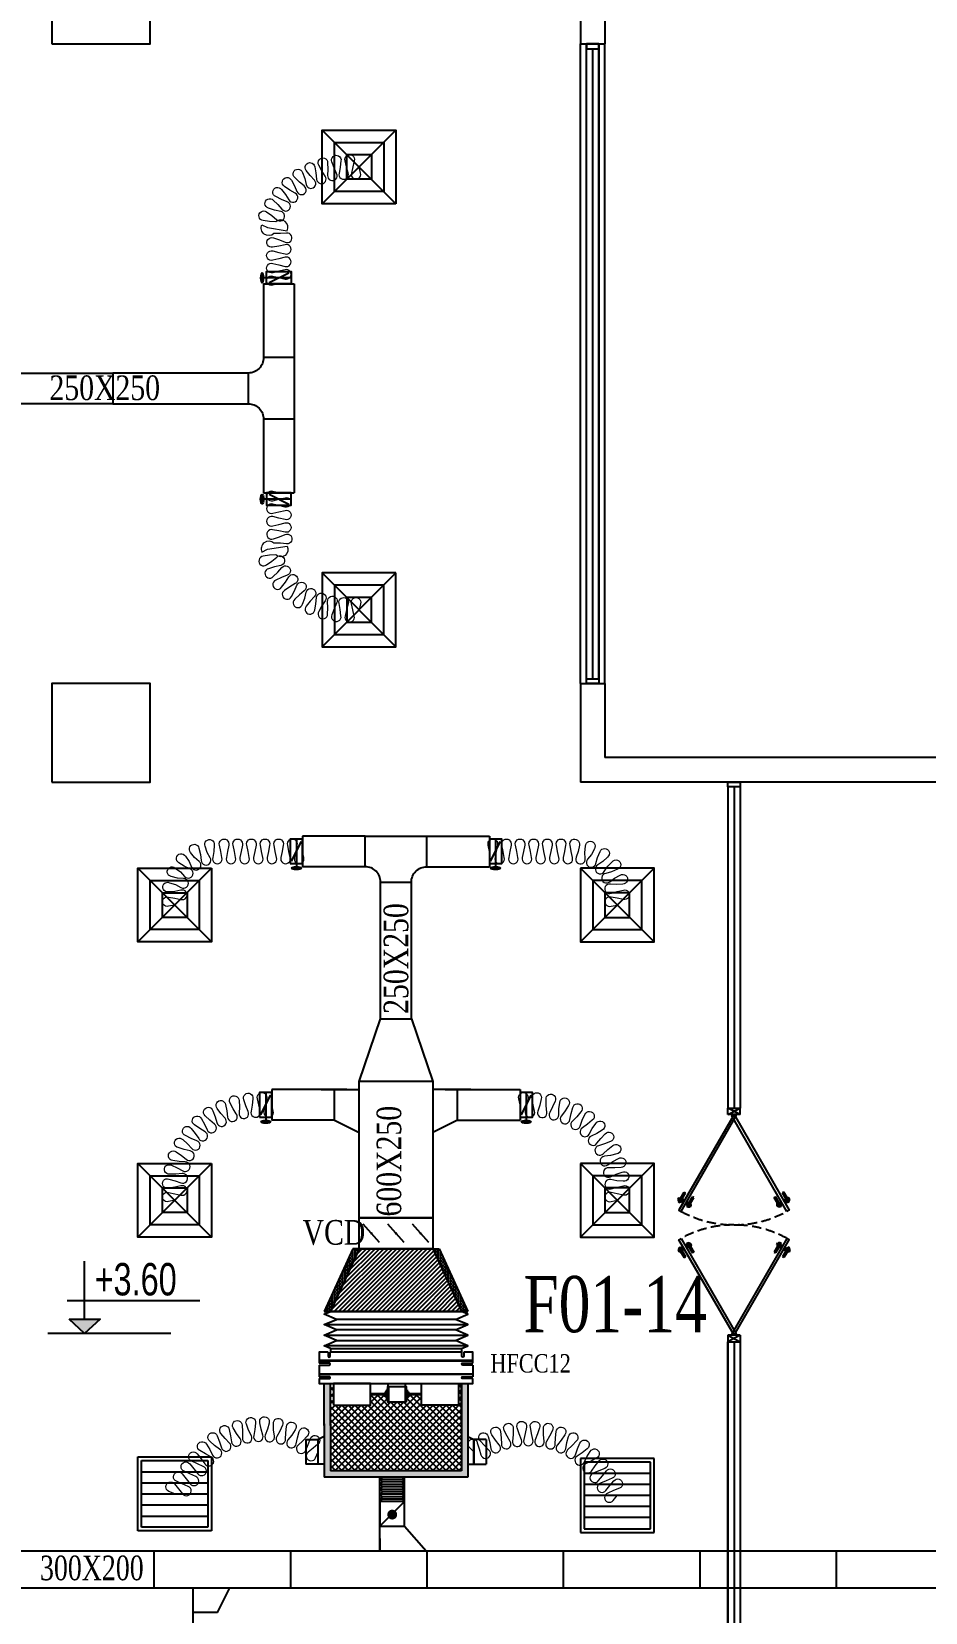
# Model space of a CAD drawing. Header units: metres. Extents: x 352651 to 1421851, y -87441 to -24441.
# Drawn here: x 374568 to 381839, y -48010 to -35160 of the extents above; entities that cross this region are included whole.
import ezdxf
from ezdxf.enums import TextEntityAlignment as Align

# ---------------------------------------------------------------- set-up
doc = ezdxf.new("R2010")
doc.units = ezdxf.units.M
doc.header["$LTSCALE"] = 300
doc.header["$MEASUREMENT"] = 0
doc.linetypes.add('DASHED2', pattern=[0.375, 0.25, -0.125])
doc.layers.get('0').update_dxf_attribs({"linetype": 'CONTINUOUS'})
for name, color, linetype in [('bat noi mem', 4, 'CONTINUOUS'), ('CUA', 8, 'CONTINUOUS'), ('CUAGIO', 2, 'CONTINUOUS'), ('KHUAT', 8, 'DASHED2'), ('KICH-THUOC', 9, 'CONTINUOUS'), ('KT', 1, 'CONTINUOUS'), ('THAY', 9, 'CONTINUOUS'), ('thiet bi', 11, 'CONTINUOUS'), ('TUONG', 7, 'CONTINUOUS'), ('vach', 6, 'CONTINUOUS')]:
    doc.layers.add(name, color=color, linetype=linetype)
doc.layers.add('noi mem', color=5, linetype='BATTING', lineweight=0)
doc.styles.add('ANO', font='VnAvantH.TTF')
doc.styles.add('PHU', font='vntimeh.shx', dxfattribs={"width": 0.8})
doc.styles.add('ROMANS', font='romans.shx', dxfattribs={"width": 0.75, "bigfont": 'romancvn.shx'})
doc.linetypes.add('BATTING', pattern='A,0.0001,-0.1,[134,ltypeshp.shx,S=0.1,R=0,X=-0.1,Y=0],-0.2,[134,ltypeshp.shx,S=0.1,R=180,X=0.1,Y=0],-0.1', length=0.4001)
pattern_1 = [(0, (-83653.95, -330838.7), (6.25, 12.5), [0, -12.5])]

# ---------------------------------------------------------------- blocks, each defined once
blk = doc.blocks.new('cot1')
at = {"layer": 'vach'}
blk.add_lwpolyline([(-400, -400), (400, -400), (400, 400), (-400, 400)], close=True, dxfattribs=at)
blk = doc.blocks.new('SAD')
at = {"layer": 'CUAGIO', "color": 8}
for p, q in [((-300, -300), (300, 300)), ((300, -300), (-300, 300))]:
    blk.add_line(p, q, dxfattribs=at)
at = {"layer": 'CUAGIO'}
blk.add_lwpolyline([(300, -300), (300, 300), (-300, 300), (-300, -300)], close=True, dxfattribs=at)
at = {"layer": 'CUAGIO', "color": 8}
for points in [[(200, -200), (200, 200), (-200, 200), (-200, -200)], [(100, -100), (100, 100), (-100, 100), (-100, -100)]]:
    blk.add_lwpolyline(points, close=True, dxfattribs=at)
blk = doc.blocks.new('SAG')
at = {"layer": 'CUAGIO'}
for p, q in [((-300, 300), (-300, -300)), ((300, 300), (-300, 300)), ((300, -300), (300, 300)), ((-300, -300), (300, -300))]:
    blk.add_line(p, q, dxfattribs=at)
at = {"layer": 'CUAGIO', "color": 8}
for p, q in [((-270, 270), (-270, -270)), ((270, 270), (-270, 270)), ((-180, -270), (-180, 270)), ((-90, -270), (-90, 270)), ((0, -270), (0, 270)), ((90, -270), (90, 270)), ((180, -270), (180, 270)), ((270, -270), (270, 270)), ((-270, -270), (270, -270))]:
    blk.add_line(p, q, dxfattribs=at)
blk = doc.blocks.new('COTSAN')
for p, q in [((0, 1.04), (0, 5.58)), ((-1.34, 2.54), (8.9, 2.54))]:
    blk.add_line(p, q)
blk.add_lwpolyline([(-1.2, 1.11), (1.2, 1.11), (0, 0)], close=True)
blk.add_solid([(-1.2, 1.11), (1.2, 1.11), (0, 0)])
at = {"style": 'ANO', "width": 0.75}
blk.add_attdef('+0.000', (0.77, 2.94), '', height=2.5, dxfattribs=at)
blk = doc.blocks.new('bac noi mem')
at = {"layer": 'bat noi mem'}
for p, q in [((493887, -64673), (493867, -64693)), ((494067, -64693), (493867, -64693)), ((493867, -64693), (493887, -64713)), ((493887, -64713), (493867, -64733)), ((494067, -64733), (493867, -64733)), ((493867, -64733), (493887, -64753)), ((493887, -64753), (493867, -64773)), ((494047, -64673), (493887, -64673)), ((494047, -64713), (493887, -64713)), ((494047, -64753), (493887, -64753)), ((494047, -64673), (494067, -64693)), ((494067, -64693), (494047, -64713)), ((494047, -64713), (494067, -64733)), ((494067, -64733), (494047, -64753)), ((494047, -64753), (494067, -64773)), ((494067, -64773), (493867, -64773)), ((493867, -64773), (493887, -64793)), ((493887, -64793), (493867, -64813)), ((494067, -64813), (493867, -64813)), ((493867, -64813), (493887, -64833)), ((493887, -64833), (493867, -64853)), ((494067, -64853), (493867, -64853)), ((493867, -64853), (493887, -64873)), ((494047, -64793), (493887, -64793)), ((494047, -64833), (493887, -64833)), ((494047, -64873), (493887, -64873)), ((494067, -64773), (494047, -64793)), ((494047, -64793), (494067, -64813)), ((494067, -64813), (494047, -64833)), ((494047, -64833), (494067, -64853)), ((494067, -64853), (494047, -64873))]:
    blk.add_line(p, q, dxfattribs=at)
blk = doc.blocks.new('1-van gio D200')
at = {"layer": 'CUAGIO'}
h = blk.add_hatch(dxfattribs=at)
h.set_pattern_fill('ANSI31', color=256, scale=100, style=0)
edge = h.paths.add_edge_path()
edge.add_ellipse((486127, -58494), major_axis=(-38.1, 0), ratio=0.310482, start_angle=0, end_angle=360, ccw=False)
for p, q in [((486167, -58437), (486087, -58277)), ((486127, -58257), (486127, -58494))]:
    blk.add_line(p, q, dxfattribs=at)
at = {"layer": 'CUAGIO', "const_width": 3}
for points in [[(486127, -58457), (486177, -58457), (486177, -58257), (486077, -58257), (486077, -58457), (486127, -58457)], [(486167, -58437), (486087, -58277)], [(486127, -58257), (486127, -58494)]]:
    blk.add_lwpolyline(points, dxfattribs=at)
at = {"layer": 'CUAGIO'}
blk.add_lwpolyline([(486177, -58457), (486077, -58457), (486077, -58257), (486177, -58257)], close=True, dxfattribs=at)
at = {"layer": 'CUAGIO', "const_width": 5.35}
blk.add_lwpolyline([(486131, -58357, -1), (486123, -58357, -1)], format="xyb", close=True, dxfattribs=at)
at = {"layer": 'CUAGIO', "extrusion": (0, 0, -1)}
blk.add_ellipse((486127, -58494), major_axis=(-38.1, 0), ratio=0.310482, start_param=-1.570796, end_param=4.712389, dxfattribs=at)

msp = doc.modelspace()

# ---------------------------------------------------------------- hatches: boundary and pattern name
at = {"layer": 'CUAGIO'}
h = msp.add_hatch(dxfattribs=at)
h.set_pattern_fill('DOTS', color=256, scale=200, style=0)
h.set_pattern_definition(pattern_1)
h.paths.add_polyline_path([(376999, -45563.6), (376949, -45563.6), (377182.5, -45053.6), (377232.5, -45053.6)])
h = msp.add_hatch(dxfattribs=at)
h.set_pattern_fill('DOTS', color=256, scale=200, style=0)
h.set_pattern_definition(pattern_1)
h.paths.add_polyline_path([(377832.5, -45053.6), (377882.5, -45053.6), (378116, -45563.6), (378066, -45563.6)])
h = msp.add_hatch(dxfattribs=at)
h.set_pattern_fill('DOTS', color=2, scale=200, style=0)
h.set_pattern_definition([(0, (-173561.257, 10576.41), (6.25, 12.5), [0, -12.5])])
h.paths.add_polyline_path([(378116, -46149.1), (378066, -46149.1), (378066, -46859.1), (376999, -46859.1), (376999, -46476.4), (376999, -46149.1), (376949, -46149.1), (376949, -46491.4), (376949, -46909.1), (378116, -46909.1)])
at = {"layer": 'CUAGIO', "ltscale": 1.5}
h = msp.add_hatch(dxfattribs=at)
h.set_pattern_fill('ANSI37', color=9, scale=300, style=0)
h.paths.add_polyline_path([(377471.6, -46299.6, -1), (377465.1, -46297.5), (377465.1, -46272.6), (377455.3, -46272.6), (377455.3, -46256.8), (377444.7, -46256.8), (377444.7, -46241.1), (377325.1, -46241.1), (377325.1, -46324.1), (377025.1, -46324.1), (377025.1, -46149.1), (376999, -46149.1), (376999, -46491.4), (376999, -46859.1), (378066, -46859.1), (378066, -46149.1), (378040, -46149.1), (378040, -46324.1), (377740, -46324.1), (377740, -46241.1), (377634.7, -46241.1), (377634.7, -46256.8), (377624.2, -46256.8), (377624.2, -46272.6), (377614.3, -46272.6), (377614.3, -46297.5, -0.9999991), (377607.8, -46299.6)])
at = {"layer": 'KICH-THUOC'}
h = msp.add_hatch(dxfattribs=at)
h.set_pattern_fill('ANSI31', color=2, scale=200, style=0)
h.set_pattern_definition([(45, (-203304.336, -284.07), (-17.6776695, 17.6776695), [])])
h.paths.add_polyline_path([(377832.5, -45053.6), (377232.5, -45053.6), (376999, -45563.6), (378066, -45563.6)])

# ---------------------------------------------------------------- linework, layer by layer
at = {"layer": 'bat noi mem'}
for p, q in [((376999, -45563.6), (378066, -45563.6)), ((378066, -45563.6), (376999, -45563.6)), ((376949, -45670.7), (378116, -45670.7)), ((378016, -45627.9), (377049, -45627.9)), ((378016, -45713.6), (377049, -45713.6)), ((376949, -45756.4), (378116, -45756.4)), ((378116, -45842.1), (376949, -45842.1)), ((377049, -45799.3), (378016, -45799.3))]:
    msp.add_line(p, q, dxfattribs=at)
for points in [[(376999, -45863.6), (376949, -45842.1), (377049, -45799.3), (376949, -45756.4), (377049, -45713.6), (376949, -45670.7), (377049, -45627.9), (376949, -45585), (376999, -45563.6)], [(378066, -45863.6), (378116, -45842.1), (378016, -45799.3), (378116, -45756.4), (378016, -45713.6), (378116, -45670.7), (378016, -45627.9), (378116, -45585), (378066, -45563.6)]]:
    msp.add_lwpolyline(points, dxfattribs=at)
at = {"layer": 'CUA', "linetype": 'Continuous'}
for p, q in [((379082.5, -40419.6), (379082.5, -35259.6)), ((379132.5, -40419.6), (379132.5, -35299.6)), ((379182.5, -35259.6), (379182.5, -40419.6)), ((379182.5, -40419.6), (379182.5, -35259.6)), ((380232.5, -41299.6), (380232.5, -43909.6)), ((380282.5, -41299.6), (380282.5, -43909.6)), ((380332.5, -41299.6), (380332.5, -43909.6)), ((380232.5, -49059.6), (380232.5, -45809.6)), ((380232.5, -45809.6), (380232.5, -49059.6)), ((380282.5, -45809.6), (380282.5, -49019.6)), ((380332.5, -45809.6), (380332.5, -49059.6))]:
    msp.add_line(p, q, dxfattribs=at)
at = {"layer": 'CUA'}
for p, q in [((380232.5, -43909.6), (380332.1, -43909.6)), ((380332.1, -43962.3), (380232.5, -43909.6)), ((380232.5, -43962.3), (380332.1, -43909.6)), ((380232.5, -43962.3), (380232.5, -43909.6)), ((380332.1, -43962.3), (380332.1, -43909.6)), ((380332.1, -43962.3), (380232.5, -43962.3)), ((379870.3, -44669.5), (379825.3, -44643.5)), ((379833.9, -44680.4), (379862.9, -44630.2)), ((379850.9, -44638.5), (379876.9, -44593.5)), ((379861.7, -44644.7), (379887.7, -44599.7)), ((379876.9, -44593.5), (379887.7, -44599.7)), ((379891.8, -44681.9), (379936.8, -44707.9)), ((379900.6, -44718.8), (379929.5, -44668.7)), ((379917.5, -44677), (379943.5, -44631.9)), ((379928.3, -44683.2), (379954.3, -44638.2)), ((379954.3, -44638.2), (379943.5, -44631.9)), ((380610.3, -44638.2), (380621.1, -44631.9)), ((380636.3, -44683.2), (380610.3, -44638.2)), ((380647.1, -44677), (380621.1, -44631.9)), ((380672.8, -44681.9), (380627.8, -44707.9)), ((380664, -44718.8), (380635.1, -44668.7)), ((380687.7, -44593.5), (380676.9, -44599.7)), ((380702.9, -44644.7), (380676.9, -44599.7)), ((380713.7, -44638.5), (380687.7, -44593.5)), ((380694.3, -44669.5), (380739.3, -44643.5)), ((380730.7, -44680.4), (380701.7, -44630.2)), ((379870.3, -45049.7), (379825.3, -45075.6)), ((379833.9, -45038.8), (379862.9, -45088.9)), ((379850.9, -45080.6), (379876.9, -45125.7)), ((379861.7, -45074.4), (379887.7, -45119.4)), ((379891.8, -45037.2), (379936.8, -45011.3)), ((379900.6, -45000.3), (379929.5, -45050.5)), ((379917.5, -45042.2), (379943.5, -45087.2)), ((379928.3, -45035.9), (379954.3, -45081)), ((379954.3, -45081), (379943.5, -45087.2)), ((380636.3, -45035.9), (380610.3, -45081)), ((380610.3, -45081), (380621.1, -45087.2)), ((380647.1, -45042.2), (380621.1, -45087.2)), ((380672.8, -45037.2), (380627.8, -45011.3)), ((380664, -45000.3), (380635.1, -45050.5)), ((380702.9, -45074.4), (380676.9, -45119.4)), ((380713.7, -45080.6), (380687.7, -45125.7)), ((380694.3, -45049.7), (380739.3, -45075.6)), ((380730.7, -45038.8), (380701.7, -45088.9)), ((379876.9, -45125.7), (379887.7, -45119.4)), ((380687.7, -45125.7), (380676.9, -45119.4)), ((380332.1, -45756.8), (380232.5, -45756.8)), ((380332.1, -45756.8), (380232.5, -45809.6)), ((380232.5, -45756.8), (380332.1, -45809.6)), ((380232.5, -45756.8), (380232.5, -45809.6)), ((380232.5, -45809.6), (380332.1, -45809.6)), ((380332.1, -45756.8), (380332.1, -45809.6))]:
    msp.add_line(p, q, dxfattribs=at)
at = {"layer": 'CUA', "linetype": 'Continuous'}
for points in [[(379082.5, -35259.6), (379082.5, -35299.6), (379182.5, -35299.6), (379182.5, -35259.6)], [(379082.5, -40459.6), (379082.5, -40419.6), (379182.5, -40419.6), (379182.5, -40459.6)], [(380332.5, -41259.6), (380332.5, -41299.6), (380232.5, -41299.6), (380232.5, -41259.6)]]:
    msp.add_lwpolyline(points, close=True, dxfattribs=at)
at = {"layer": 'CUA'}
for points in [[(379852, -44749.9), (380300.6, -43972.9), (380282.3, -43962.3), (379833.7, -44739.4)], [(380712.6, -44749.9), (380264, -43972.9), (380282.3, -43962.3), (380730.9, -44739.4)], [(379852, -44969.2), (380300.6, -45746.2), (380282.3, -45756.8), (379833.7, -44979.8)], [(380712.6, -44969.2), (380264, -45746.2), (380282.3, -45756.8), (380730.9, -44979.8)]]:
    msp.add_lwpolyline(points, close=True, dxfattribs=at)
for centre, major_axis in [((379847.7, -44656.5), (4.7, -17.6)), ((380650.2, -44694.9), (17.6, -4.7)), ((379914.4, -45024.2), (-17.6, 4.7)), ((380716.9, -45062.7), (-4.7, 17.6))]:
    msp.add_ellipse(centre, major_axis=major_axis, ratio=1, dxfattribs=at)
at = {"layer": 'CUA', "extrusion": (0, 0, -1)}
for centre, major_axis in [((379914.4, -44694.9), (-17.6, -4.7)), ((380716.9, -44656.5), (-4.7, -17.6)), ((379847.7, -45062.7), (4.7, 17.6)), ((380650.2, -45024.2), (17.6, 4.7))]:
    msp.add_ellipse(centre, major_axis=major_axis, ratio=1, dxfattribs=at)
at = {"layer": 'CUAGIO'}
for p, q in [((376455, -37209.9), (376705, -37209.9)), ((376705, -37809.9), (376455, -37809.9)), ((376705, -37809.9), (376705, -38309.9)), ((376330, -37934.9), (376330, -38184.9)), ((376705, -38309.9), (376455, -38309.9)), ((376455, -38909.9), (376705, -38909.9)), ((376772.5, -41698.6), (376772.5, -41948.6)), ((377282.5, -41948.6), (377282.5, -41698.6)), ((377782.5, -41948.6), (377782.5, -41698.6)), ((378292.5, -41698.6), (378292.5, -41948.6)), ((377782.5, -41948.6), (378292.5, -41948.6)), ((377857.5, -41948.6), (378292.5, -41948.6)), ((377407.5, -42073.6), (377657.5, -42073.6)), ((377132.5, -43759.6), (376522.5, -43759.6)), ((376522.5, -43759.6), (376522.5, -44009.6)), ((376922.5, -43759.6), (377232.5, -43759.6)), ((377032.5, -44009.6), (377032.5, -43759.6)), ((378142.5, -43759.6), (377832.5, -43759.6)), ((377932.5, -43759.6), (378542.5, -43759.6)), ((378032.5, -44009.6), (378032.5, -43759.6)), ((378542.5, -43759.6), (378542.5, -44009.6)), ((377032.5, -44009.6), (376522.5, -44009.6)), ((377032.5, -44009.6), (377232.5, -44109.6)), ((378032.5, -44009.6), (377832.5, -44109.6)), ((378032.5, -44009.6), (378542.5, -44009.6)), ((377832.5, -44803.6), (377232.5, -44803.6)), ((377399.5, -45002.9), (377265.6, -44854.3)), ((377599.5, -45002.9), (377465.6, -44854.3)), ((377799.5, -45002.9), (377665.6, -44854.3)), ((377182.5, -45053.6), (376949, -45563.6)), ((377232.5, -45053.6), (376999, -45563.6)), ((377232.5, -45053.6), (377182.5, -45053.6)), ((377182.5, -45053.6), (377882.5, -45053.6)), ((377232.5, -45053.6), (377182.5, -45053.6)), ((377832.5, -45053.6), (378066, -45563.6)), ((377832.5, -45053.6), (377882.5, -45053.6)), ((377832.5, -45053.6), (377882.5, -45053.6)), ((377882.5, -45053.6), (378116, -45563.6)), ((378116, -45563.6), (376949, -45563.6)), ((376949, -45563.6), (378116, -45563.6)), ((376999, -45563.6), (378066, -45563.6)), ((378066, -45563.6), (376999, -45563.6)), ((376949, -46491.4), (376949, -46149.1)), ((376999, -46491.4), (376999, -46149.1)), ((378066, -46476.4), (378066, -46149.1)), ((376949, -46476.4), (376949, -46909.1)), ((376999, -46476.4), (376999, -46859.1)), ((378066, -46476.4), (378066, -46857.3)), ((376799.3, -46605.1), (376799.3, -46805.1)), ((376899, -46805.1), (376899, -46605.1)), ((376899, -46805.1), (376899, -46605.1)), ((376899, -46805.1), (376899, -46605.1)), ((378166, -46605.1), (378166, -46805.1)), ((378166, -46805.1), (378166, -46605.1)), ((378166, -46805.1), (378166, -46605.1)), ((378265.7, -46605.1), (378265.7, -46805.1)), ((376899, -46805.1), (376799.3, -46805.1)), ((378166, -46805.1), (378265.7, -46805.1)), ((377402.1, -47098.3), (377402.1, -47309.3)), ((377402.1, -47509.6), (377402.1, -47098.3)), ((377602.1, -47109.3), (377402.1, -47309.3)), ((377602.1, -47309.3), (377602.1, -47098.3)), ((377402.1, -47309.3), (377602.1, -47309.3)), ((377402.1, -47409.6), (377402.1, -47509.6)), ((370183.5, -47509.6), (384443.4, -47509.6)), ((370333.5, -47809.6), (394933.4, -47809.6)), ((375880.2, -47809.6), (375880.2, -49835.5)), ((376080.2, -48009.6), (376180.2, -47809.6)), ((376080.2, -48009.6), (375880.2, -48009.6))]:
    msp.add_line(p, q, dxfattribs=at)
at = {"layer": 'CUAGIO', "ltscale": 1.5}
msp.add_line((377282.5, -41698.6), (377782.5, -41698.6), dxfattribs=at)
at = {"layer": 'CUAGIO', "color": 2}
for p, q in [((378066, -46149.1), (378066, -46859.1)), ((378116, -46149.1), (378116, -46909.1)), ((378066, -46859.1), (376999, -46859.1)), ((378116, -46909.1), (376949, -46909.1)), ((377402.1, -47119.1), (377402.1, -46909.1)), ((377602.1, -47119.1), (377602.1, -46909.1)), ((377602.1, -47109.3), (377402.1, -47109.3)), ((377602.1, -47309.3), (377776.8, -47509.6)), ((375563.4, -47509.6), (375563.4, -47809.6)), ((376673.4, -47509.6), (376673.4, -47809.6)), ((377783.4, -47509.6), (377783.4, -47809.6)), ((378893.4, -47509.6), (378893.4, -47809.6)), ((380003.4, -47509.6), (380003.4, -47809.6)), ((381113.4, -47509.6), (381113.4, -47809.6))]:
    msp.add_line(p, q, dxfattribs=at)
at = {"layer": 'CUAGIO'}
for points in [[(376455, -37209.9), (376455, -37809.9, -0.4142136), (376330, -37934.9), (375230, -37934.9), (375230, -38184.9), (376330, -38184.9, -0.4142136), (376455, -38309.9), (376455, -38909.9)], [(377407.5, -42858.6), (377407.5, -42073.6, 0.4142136), (377282.5, -41948.6), (376772.5, -41948.6)], [(377657.5, -42858.6), (377657.5, -42073.6, -0.4142136), (377782.5, -41948.6), (378292.5, -41948.6)], [(377657.5, -43183.6), (377657.5, -42073.6, 0.0000017), (377657.5, -42073.6, 0.0000017)]]:
    msp.add_lwpolyline(points, format="xyb", dxfattribs=at)
for points in [[(376705, -37209.9), (376705, -37809.9)], [(374120, -37934.9), (375230, -37934.9), (375230, -38184.9), (374120, -38184.9)], [(376705, -38309.9), (376705, -38909.9)], [(377282.5, -41698.6), (376772.5, -41698.6)], [(377782.5, -41698.6), (378292.5, -41698.6)], [(377407.5, -43183.6), (377407.5, -42073.6)], [(377832.5, -43693.6), (377832.5, -44803.6), (377232.5, -44803.6), (377232.5, -43693.6)], [(376799.3, -46605.1), (376899, -46605.1)], [(376949, -46579.9), (376899, -46605.1)], [(378116, -46579.9), (378166, -46605.1)], [(378265.7, -46605.1), (378166, -46605.1)], [(376949, -46805.1), (376899, -46805.1)], [(378116, -46805.1), (378166, -46805.1)]]:
    msp.add_lwpolyline(points, dxfattribs=at)
for points in [[(377832.5, -43693.6), (377232.5, -43693.6), (377407.5, -43183.6), (377657.5, -43183.6)], [(377232.5, -44803.6), (377832.5, -44803.6), (377832.5, -45053.6), (377232.5, -45053.6)]]:
    msp.add_lwpolyline(points, close=True, dxfattribs=at)
for points, const_width in [([(377327.5, -44928.6, 1), (377337.5, -44928.6, 1)], 10), ([(377527.5, -44928.6, 1), (377537.5, -44928.6, 1)], 10), ([(377727.5, -44928.6, 1), (377737.5, -44928.6, 1)], 10), ([(377522.1, -47214.8, -1), (377482.1, -47214.8, -1)], 40)]:
    msp.add_lwpolyline(points, format="xyb", close=True, dxfattribs=dict(at, const_width=const_width))
at = {"layer": 'KHUAT'}
for centre, start, end in [((380282.3, -43960.3), 241.40997, 298.59003), ((380282.3, -45758.8), 61.40997, 118.59003)]:
    msp.add_arc(centre, 899.3, start, end, dxfattribs=at)
at = {"layer": 'noi mem', "linetype": 'ByBlock', "ltscale": 1.5}
for points in [[(376580, -37209.9), (376530, -37221.9, -1.3333333), (376530, -37146.9), (376580, -37158.8), (376630, -37170.8, 1.3333333), (376630, -37095.8), (376580, -37107.7), (376530, -37119.6, -1.3333333), (376530, -37044.6), (376580, -37056.6), (376630, -37068.5, 1.3333333), (376630, -36993.5), (376580, -37005.4), (376530, -37017.4, -1.3333333), (376530, -36942.4), (376580, -36954.3), (376629.6, -36966.7, 1.3333333), (376630.3, -36891.7), (376580.4, -36903.2), (376529.1, -36911.4, -1.3333333), (376534.7, -36836.6), (376584.2, -36852.2), (376631.3, -36871.5, 1.3333333), (376642.6, -36797.3), (376591.8, -36801.7), (376540, -36802, -0.8175068), (376441.9, -36728.9), (376488.4, -36751.9), (376647, -36778.1, 0.8547142), (376554.5, -36706.6), (376503.6, -36703.1), (376452.3, -36695.5, -1.3333333), (376480.2, -36625.9), (376522.6, -36655.7), (376561.8, -36688.3, 1.3333333), (376594.9, -36621), (376545.2, -36609.8), (376495.6, -36594.4, -1.3333333), (376533.8, -36529.9), (376571.2, -36565.8), (376604.9, -36604, 1.3333333), (376647.9, -36542.5), (376600.5, -36523.9), (376553.8, -36501.2, -1.3333333), (376601.4, -36443.2), (376632.9, -36484.4), (376660.4, -36527.3, 1.3333333), (376712.2, -36473.1), (376668.2, -36447.5), (376625.6, -36417.9, -1.3333333), (376681.5, -36367.8), (376706.3, -36413.4), (376726.9, -36459.9, 1.3333333), (376786.4, -36414.3), (376746.8, -36382.3), (376709.2, -36346.5, -1.3333333), (376772.1, -36305.5), (376789.6, -36354.4), (376802.9, -36403.5, 1.3333333), (376868.7, -36367.5), (376834.5, -36329.8), (376802.8, -36288.7, -1.3333333), (376871.1, -36257.8), (376881, -36308.7), (376886.7, -36359.4, 1.3333333), (376957.2, -36333.8), (376929.1, -36291.3), (376904, -36245.9, -1.3333333), (376976.3, -36225.8), (376978.3, -36277.6), (376976.2, -36328.5, 1.3333333), (377049.8, -36314), (377028.5, -36267.7), (377010.6, -36219, -1.3333333), (377085.1, -36210.2), (377079.2, -36261.7), (377069.3, -36311.7, 1.3333333), (377144.3, -36308.5), (377130.3, -36259.6), (377118.3, -36209.6, -1.3333333), (377193.3, -36209.6), (377181.4, -36259.6), (377169.5, -36309.6, 1.3333333), (377244.5, -36309.6), (377232.5, -36259.6)], [(376580, -38909.9), (376530, -38898, 1.3333333), (376530, -38973), (376580, -38961.1), (376630, -38949.1, -1.3333333), (376630, -39024.1), (376580, -39012.2), (376530, -39000.2, 1.3333333), (376530, -39075.2), (376580, -39063.3), (376630, -39051.4, -1.3333333), (376630, -39126.4), (376580, -39114.4), (376530, -39102.5, 1.3333333), (376530, -39177.5), (376580, -39165.5), (376629.6, -39153.2, -1.3333333), (376630.3, -39228.2), (376580.4, -39216.7), (376529.1, -39208.5, 1.3333333), (376534.7, -39283.3), (376584.2, -39267.6), (376631.3, -39248.4, -1.3333333), (376642.6, -39322.5), (376591.8, -39318.2), (376540, -39317.9, 0.8175068), (376441.9, -39391), (376488.4, -39368), (376647, -39341.7, -0.8547142), (376554.5, -39413.3), (376503.6, -39416.7), (376452.3, -39424.4, 1.3333333), (376480.2, -39494), (376522.6, -39464.2), (376561.8, -39431.6, -1.3333333), (376594.9, -39498.9), (376545.2, -39510), (376495.6, -39525.4, 1.3333333), (376533.8, -39590), (376571.2, -39554), (376604.9, -39515.9, -1.3333333), (376647.9, -39577.4), (376600.5, -39595.9), (376553.8, -39618.7, 1.3333333), (376601.4, -39676.7), (376632.9, -39635.5), (376660.4, -39592.6, -1.3333333), (376712.2, -39646.8), (376668.2, -39672.4), (376625.6, -39702, 1.3333333), (376681.5, -39752.1), (376706.3, -39706.5), (376726.9, -39659.9, -1.3333333), (376786.4, -39705.6), (376746.8, -39737.6), (376709.2, -39773.4, 1.3333333), (376772.1, -39814.3), (376789.6, -39765.5), (376802.9, -39716.4, -1.3333333), (376868.7, -39752.4), (376834.5, -39790.1), (376802.8, -39831.2, 1.3333333), (376871.1, -39862.1), (376881, -39811.1), (376886.7, -39760.5, -1.3333333), (376957.2, -39786.1), (376929.1, -39828.6), (376904, -39874, 1.3333333), (376976.3, -39894.1), (376978.3, -39842.3), (376976.2, -39791.4, -1.3333333), (377049.8, -39805.9), (377028.5, -39852.1), (377010.6, -39900.9, 1.3333333), (377085.1, -39909.7), (377079.2, -39858.2), (377069.3, -39808.2, -1.3333333), (377144.3, -39811.3), (377130.3, -39860.3), (377118.3, -39910.3, 1.3333333), (377193.3, -39910.3), (377181.4, -39860.3), (377169.5, -39810.3, -1.3333333), (377244.5, -39810.3), (377232.5, -39860.3)], [(375732.5, -42259.6), (375682.5, -42269.3, -1.3333333), (375682.5, -42194.3), (375732.5, -42204.1), (375782.4, -42214, 1.3333333), (375782.6, -42139), (375732.7, -42148.6), (375680.8, -42152.4, -1.3333333), (375689.4, -42077.9), (375739.1, -42093.5), (375783.3, -42116.5, 1.3333333), (375804.1, -42044.4), (375754.4, -42040.3), (375704, -42027.1, -1.3333333), (375736.4, -41959.4), (375778.3, -41990.2), (375812.7, -42026.3, 1.3333333), (375855.7, -41964.8), (375810.1, -41944.8), (375766.7, -41916, -1.3333333), (375819.2, -41862.5), (375848.9, -41905.3), (375869.8, -41950.5, 1.3333333), (375930.4, -41906.3), (375893.7, -41872.6), (375862, -41831.3, -1.3333333), (375929.1, -41797.7), (375943.2, -41847.8), (375948.3, -41897.4, 1.3333333), (376020, -41875.2), (375996.2, -41831.4), (375979.7, -41782.1, -1.3333333), (376054, -41772), (376051.1, -41824), (376041.8, -41873.9, 1.3333333), (376116.8, -41873.3), (376106.6, -41823.6), (376096.9, -41773.6, -1.3333333), (376171.9, -41773.6), (376162.1, -41823.6), (376152.4, -41873.6, 1.3333333), (376227.4, -41873.6), (376217.6, -41823.6), (376207.8, -41773.6, -1.3333333), (376282.8, -41773.6), (376273.1, -41823.6), (376263.3, -41873.6, 1.3333333), (376338.3, -41873.6), (376328.6, -41823.6), (376318.8, -41773.6, -1.3333333), (376393.8, -41773.6), (376384.1, -41823.6), (376374.3, -41873.6, 1.3333333), (376449.3, -41873.6), (376439.6, -41823.6), (376429.8, -41773.6, -1.3333333), (376504.8, -41773.6), (376495.1, -41823.6), (376485.3, -41873.6, 1.3333333), (376560.3, -41873.6), (376550.6, -41823.6), (376540.8, -41773.6, -1.3333333), (376615.8, -41773.6), (376606, -41823.6), (376596.3, -41873.6, 1.3333333), (376671.3, -41873.6), (376661.5, -41823.6), (376651.8, -41773.6, -1.3333333), (376726.8, -41773.6), (376717, -41823.6), (376707.3, -41873.6, 1.3333333), (376782.3, -41873.6), (376772.5, -41823.6)], [(378292.5, -41823.6), (378282.8, -41773.6, -1.3333333), (378357.8, -41773.6), (378348, -41823.6), (378338.3, -41873.6, 1.3333333), (378413.3, -41873.6), (378403.5, -41823.6), (378393.7, -41773.6, -1.3333333), (378468.7, -41773.6), (378459, -41823.6), (378449.2, -41873.6, 1.3333333), (378524.2, -41873.6), (378514.5, -41823.6), (378504.7, -41773.6, -1.3333333), (378579.7, -41773.6), (378570, -41823.6), (378560.2, -41873.6, 1.3333333), (378635.2, -41873.6), (378625.5, -41823.6), (378615.7, -41773.6, -1.3333333), (378690.7, -41773.6), (378681, -41823.6), (378671.2, -41873.6, 1.3333333), (378746.2, -41873.6), (378736.4, -41823.6), (378726.7, -41773.6, -1.3333333), (378801.7, -41773.6), (378791.9, -41823.6), (378782.2, -41873.6, 1.3333333), (378857.2, -41873.6), (378847.4, -41823.6), (378837.7, -41773.6, -1.3333333), (378912.7, -41773.6), (378902.9, -41823.6), (378893.2, -41873.6, 1.3333333), (378968.2, -41873.6), (378958.4, -41823.6), (378949.1, -41773.3, -1.3333333), (379024.1, -41773.9), (379013.9, -41824), (378997.7, -41871.1, 1.3333333), (379072, -41881.2), (379068.8, -41831.4), (379074.6, -41779.7, -1.3333333), (379146.2, -41801.8), (379121.8, -41847.8), (379091.1, -41887.1, 1.3333333), (379158.2, -41920.7), (379171.3, -41872.6), (379193.5, -41825.5, -1.3333333), (379254.2, -41869.7), (379216.1, -41905.3), (379174.4, -41932.5, 1.3333333), (379226.9, -41986), (379254.9, -41944.8), (379291.2, -41907.5, -1.3333333), (379334.2, -41968.9), (379286.7, -41990.2), (379238.4, -42002.5, 1.3333333), (379270.8, -42070.1), (379310.6, -42040.3), (379357.1, -42016.7, -1.3333333), (379377.8, -42088.8), (379326, -42093.5), (379276.3, -42089.4, 1.3333333), (379284.9, -42163.9), (379332.3, -42148.6), (379382.4, -42138.7, -1.3333333), (379382.6, -42213.7), (379332.5, -42204.1), (379282.5, -42194.3, 1.3333333), (379282.5, -42269.3), (379332.5, -42259.6)], [(375732.5, -44659.6), (375682.5, -44670.5, -1.3333333), (375682.5, -44595.5), (375732.5, -44606.4), (375782.5, -44617.4, 1.3333333), (375782.5, -44542.4), (375732.5, -44553.3), (375681.5, -44561.8, -1.3333333), (375685.2, -44486.8), (375735.1, -44500.2), (375782.8, -44517.4, 1.3333333), (375792.3, -44443), (375741.9, -44447.5), (375690.2, -44447.9, -1.3333333), (375705.5, -44374.5), (375752.7, -44395.5), (375797.2, -44419.9, 1.3333333), (375818.2, -44348), (375767.7, -44344.6), (375716.6, -44336.8, -1.3333333), (375743.2, -44266.7), (375786.6, -44294.9), (375826.6, -44326, 1.3333333), (375858.7, -44258.2), (375809.3, -44246.9), (375760, -44231.2, -1.3333333), (375797.4, -44166.2), (375835.7, -44200.8), (375870.4, -44237.8, 1.3333333), (375912.7, -44175.9), (375865.7, -44157), (375819.5, -44133.8, -1.3333333), (375866.6, -44075.4), (375899.1, -44115.6), (375927.5, -44157.5, 1.3333333), (375979, -44103), (375935.6, -44077), (375893.6, -44046.8, -1.3333333), (375949.2, -43996.6), (375975, -44041.4), (375996.5, -44087.2, 1.3333333), (376055.9, -44041.5), (376017.1, -44009), (375980.3, -43972.6, -1.3333333), (376043.1, -43931.7), (376061.6, -43980), (376075.6, -44028.6, 1.3333333), (376141.5, -43992.8), (376108.2, -43954.6), (376077.6, -43912.9, -1.3333333), (376146.1, -43882.3), (376156.7, -43932.9), (376163, -43983.2, 1.3333333), (376233.6, -43958.1), (376206.8, -43915.1), (376183.1, -43869.2, -1.3333333), (376255.5, -43849.7), (376258.1, -43901.3), (376256.4, -43952, 1.3333333), (376330.1, -43938.2), (376310.3, -43891.6), (376294.1, -43842.5, -1.3333333), (376368.7, -43834.6), (376363.1, -43886), (376353.6, -43935.8, 1.3333333), (376428.5, -43933.8), (376416.2, -43884.6), (376405.3, -43834.6, -1.3333333), (376480.3, -43834.6), (376469.4, -43884.6), (376458.4, -43934.6, 1.3333333), (376533.4, -43934.6), (376522.5, -43884.6)], [(378542.5, -43884.6), (378531.6, -43834.6, -1.3333333), (378606.6, -43834.6), (378595.7, -43884.6), (378584.7, -43934.6, 1.3333333), (378659.7, -43934.6), (378648.8, -43884.6), (378639.2, -43833.8, -1.3333333), (378714.2, -43835.9), (378701.9, -43886), (378685.8, -43934.1, 1.3333333), (378760.4, -43942), (378754.7, -43891.6), (378753.2, -43839.9, -1.3333333), (378826.9, -43853.6), (378807, -43901.3), (378783.5, -43946.3, 1.3333333), (378856, -43965.7), (378858.3, -43915.1), (378864.9, -43863.8, -1.3333333), (378935.5, -43888.9), (378908.3, -43932.9), (378878.1, -43973.6, 1.3333333), (378946.6, -44004.2), (378956.8, -43954.6), (378971.4, -43905, -1.3333333), (379037.2, -43940.8), (379003.5, -43980), (378967.3, -44015.4, 1.3333333), (379030.1, -44056.4), (379048, -44009), (379070.1, -43962.3, -1.3333333), (379129.6, -44008), (379090.1, -44041.4), (379048.8, -44070.7, 1.3333333), (379104.4, -44121), (379129.5, -44077), (379158.7, -44034.3, -1.3333333), (379210.2, -44088.9), (379166, -44115.6), (379120.6, -44138.1, 1.3333333), (379167.7, -44196.5), (379199.3, -44157), (379234.8, -44119.4, -1.3333333), (379277.2, -44181.3), (379229.3, -44200.8), (379180.9, -44216, 1.3333333), (379218.3, -44281), (379255.7, -44246.9), (379296.7, -44215.4, -1.3333333), (379328.8, -44283.2), (379278.5, -44294.9), (379228.3, -44302.3, 1.3333333), (379255, -44372.4), (379297.4, -44344.6), (379342.8, -44319.9, -1.3333333), (379363.8, -44391.8), (379312.3, -44395.5), (379261.6, -44395, 1.3333333), (379277, -44468.4), (379323.2, -44447.5), (379371.9, -44430.3, -1.3333333), (379381.4, -44504.7), (379329.9, -44500.2), (379280, -44491.7, 1.3333333), (379283.6, -44566.6), (379332.5, -44553.3), (379382.5, -44542.3, -1.3333333), (379382.5, -44617.3), (379332.5, -44606.4), (379282.5, -44595.5, 1.3333333), (379282.5, -44670.5), (379332.5, -44659.6)]]:
    msp.add_lwpolyline(points, format="xyb", dxfattribs=at)
at = {"layer": 'noi mem', "ltscale": 1.5}
for points in [[(375732.5, -47046.2), (375685.4, -47025.6, -1.3333333), (375730.7, -46965.8), (375763.4, -47005.5), (375796, -47045.2, 1.3333333), (375841.3, -46985.4), (375794.2, -46964.7), (375747.1, -46944.1, -1.3333333), (375792.4, -46884.3), (375825, -46924), (375857.7, -46963.7, 1.3333333), (375903, -46903.9), (375855.9, -46883.2), (375808.8, -46862.6, -1.3333333), (375854.1, -46802.8), (375886.7, -46842.5), (375919.4, -46882.2, 1.3333333), (375964.7, -46822.4), (375917.6, -46801.7), (375870.5, -46781, -1.3333333), (375915.8, -46721.2), (375948.5, -46761), (375978.5, -46802.1, 1.3333333), (376027, -46744.8), (375981.5, -46722), (375937.3, -46694.8, -1.3333333), (375990.2, -46641.7), (376017.5, -46685.8), (376040.5, -46731.2, 1.3333333), (376097.6, -46682.6), (376056.5, -46652.7), (376017.2, -46618.7, -1.3333333), (376078.1, -46574.9), (376097.9, -46622.9), (376113.2, -46671.4, 1.3333333), (376177.5, -46632.7), (376141.7, -46596.5), (376108.5, -46556.5, -1.3333333), (376175.7, -46523.2), (376187.5, -46573.8), (376194.7, -46624.2, 1.3333333), (376264.3, -46596.4), (376234.9, -46554.9), (376208.7, -46510.1, -1.3333333), (376280.4, -46488.1), (376283.8, -46539.9), (376282.7, -46590.8, 1.3333333), (376356, -46574.7), (376333.7, -46529), (376315.1, -46480.5, -1.3333333), (376389.4, -46470.5), (376384.3, -46522.1), (376375, -46572.2, 1.3333333), (376449.9, -46568.2), (376435.4, -46519.5), (376424.9, -46468.6, -1.3333333), (376499.8, -46470.8), (376486.4, -46520.9), (376469.1, -46568.8, 1.3333333), (376543.6, -46577.1), (376537.2, -46526.6), (376535.1, -46474.7, -1.3333333), (376608.8, -46489), (376587.4, -46536.3), (376562.5, -46580.7, 1.3333333), (376634.7, -46601), (376636.6, -46550.1), (376642.9, -46498.6, -1.3333333), (376713.2, -46524.7), (376684.5, -46567.9), (376652.7, -46607.7, 1.3333333), (376720.6, -46639.4), (376730.8, -46589.5), (376745.4, -46539.7, -1.3333333), (376810.6, -46576.9), (376775.1, -46614.9), (376737.3, -46649, 1.3333333), (376799.2, -46691.3), (376817.3, -46643.7), (376837.8, -46596.6, -1.3333333), (376897.7, -46641.6), (376858.2, -46674.4), (376818.6, -46707.2, 1.3333333), (376878.5, -46752.3), (376899, -46705.1)], [(378166, -46705.1), (378129.6, -46668.7, -1.3333333), (378193.8, -46630.1), (378208.9, -46679.3), (378224, -46728.6, 1.3333333), (378288.3, -46690), (378251.8, -46653.6), (378216.5, -46615.4, -1.3333333), (378282.1, -46579.1), (378295.6, -46629.3), (378305.1, -46679.6, 1.3333333), (378373.2, -46648.1), (378341, -46608.4), (378311.6, -46565.5, -1.3333333), (378381.7, -46539.1), (378387.9, -46590.7), (378390, -46641.7, 1.3333333), (378461.9, -46620.4), (378435.8, -46576.5), (378412.8, -46529.9, -1.3333333), (378486.1, -46513.8), (378484.7, -46565.7), (378479.5, -46616.6, 1.3333333), (378553.7, -46605.8), (378534.3, -46558.6), (378518.2, -46509.1, -1.3333333), (378593, -46503.8), (378584.2, -46555), (378571.7, -46604.5, 1.3333333), (378646.7, -46604.6), (378634.2, -46555), (378625.5, -46503.8, -1.3333333), (378700.3, -46509.3), (378684.1, -46558.7), (378664.6, -46605.9, 1.3333333), (378738.8, -46616.7), (378733.7, -46565.9), (378732.3, -46513.9, -1.3333333), (378805.6, -46530.1), (378782.5, -46576.7), (378756.4, -46620.6, 1.3333333), (378828.3, -46642), (378830.5, -46591), (378836.7, -46539.4, -1.3333333), (378906.8, -46565.9), (378877.3, -46608.7), (378845.1, -46648.4, 1.3333333), (378913.2, -46680), (378922.7, -46629.8), (378936.2, -46579.6, -1.3333333), (379001.8, -46616), (378966.5, -46654), (378928.9, -46688.7, 1.3333333), (378991.7, -46729.7), (379008.4, -46681.4), (379029, -46633.7, -1.3333333), (379088.7, -46679.1), (379048.2, -46711.7), (379006, -46740.6, 1.3333333), (379062.3, -46790.2), (379085.7, -46744.8), (379113, -46700.6, -1.3333333), (379165.5, -46754.1), (379120.7, -46780.6), (379074.9, -46803.1, 1.3333333), (379123.4, -46860.3), (379153.1, -46818.7), (379185.7, -46778.6, -1.3333333), (379230.7, -46838.6), (379183.2, -46858.7), (379135.6, -46878.6, 1.3333333), (379180.4, -46938.7), (379213, -46898.9), (379245.7, -46859.1, -1.3333333), (379290.5, -46919.2), (379242.9, -46939.1), (379195.3, -46958.9, 1.3333333), (379240.1, -47019.1), (379272.8, -46979.2), (379305.5, -46939.4, -1.3333333), (379350.2, -46999.6), (379302.6, -47019.4), (379255.1, -47039.2, 1.3333333), (379299.8, -47099.4), (379332.5, -47059.6)]]:
    msp.add_lwpolyline(points, format="xyb", dxfattribs=at)
at = {"layer": 'THAY', "linetype": 'Continuous'}
for p, q in [((379032.5, -40459.6), (379032.5, -35259.6)), ((379232.5, -40459.6), (379232.5, -35259.6))]:
    msp.add_line(p, q, dxfattribs=at)
at = {"layer": 'thiet bi'}
for p, q in [((376999, -45863.6), (378066, -45863.6)), ((376999, -45863.6), (376999, -45895.1)), ((378066, -45863.6), (378066, -45895.1)), ((378158, -45961.1), (376907, -45961.1)), ((378158, -45966.1), (376907, -45966.1)), ((378158, -46072.1), (376907, -46072.1)), ((378158, -46077.1), (376907, -46077.1)), ((377444.7, -46232), (377325.1, -46232)), ((377325.1, -46232), (377325.1, -46241.1)), ((377444.7, -46241.1), (377325.1, -46241.1)), ((377455.3, -46216.4), (377444.7, -46216.4)), ((377444.7, -46216.4), (377444.7, -46256.8)), ((377455.3, -46256.8), (377444.7, -46256.8)), ((377465.1, -46200.6), (377455.3, -46200.6)), ((377455.3, -46200.6), (377455.3, -46272.6)), ((377468.4, -46171.2), (377468.4, -46149.1)), ((377471.6, -46173.5), (377471.6, -46299.6)), ((377607.8, -46173.5), (377607.8, -46299.6)), ((377611, -46171.2), (377611, -46149.1)), ((377614.3, -46200.6), (377624.2, -46200.6)), ((377624.2, -46200.6), (377624.2, -46272.6)), ((377624.2, -46216.4), (377634.7, -46216.4)), ((377624.2, -46256.8), (377634.7, -46256.8)), ((377634.7, -46216.4), (377634.7, -46256.8)), ((377740, -46232), (377634.7, -46232)), ((377740, -46241.1), (377634.7, -46241.1)), ((377465.1, -46272.6), (377455.3, -46272.6)), ((377614.3, -46272.6), (377624.2, -46272.6))]:
    msp.add_line(p, q, dxfattribs=at)
for points in [[(376981, -45895.1), (376907, -45895.1), (376907, -45982.6)], [(376907, -45998.6), (376907, -46093.6)], [(378068, -45895.1), (376997, -45895.1)], [(378158, -45982.6), (378158, -45895.1), (378084, -45895.1)], [(378158, -45998.6), (378158, -46093.6)], [(376907, -46109.6), (376907, -46149.1), (378158, -46149.1), (378158, -46109.6)]]:
    msp.add_lwpolyline(points, dxfattribs=at)
for points in [[(376907, -45998.6), (376989, -45998.6, 1), (376989, -45982.6), (376907, -45982.6)], [(376981, -45895.1), (376981, -45927.1, 1), (376997, -45927.1), (376997, -45895.1)], [(378084, -45895.1), (378084, -45927.1, -1), (378068, -45927.1), (378068, -45895.1)], [(378158, -45998.6), (378076, -45998.6, -1), (378076, -45982.6), (378158, -45982.6)], [(376907, -46109.6), (376989, -46109.6, 1), (376989, -46093.6), (376907, -46093.6)], [(378158, -46109.6), (378076, -46109.6, -1), (378076, -46093.6), (378158, -46093.6)]]:
    msp.add_lwpolyline(points, format="xyb", dxfattribs=at)
for points in [[(377025.1, -46324.1), (377325.1, -46324.1), (377325.1, -46149.1), (377025.1, -46149.1)], [(377614.3, -46299.6), (377465.1, -46299.6), (377465.1, -46173.5), (377614.3, -46173.5)], [(378040, -46324.1), (377740, -46324.1), (377740, -46149.1), (378040, -46149.1)]]:
    msp.add_lwpolyline(points, close=True, dxfattribs=at)
for centre, start, end in [((377468.4, -46174.6), 18.04953, 161.95047), ((377611, -46174.6), 18.04953, 161.95047), ((377468.4, -46298.6), 198.04953, 341.95047), ((377611, -46298.6), 198.04953, 341.95047)]:
    msp.add_arc(centre, 3.41, start, end, dxfattribs=at)
at = {"layer": 'TUONG'}
for p, q in [((379232.5, -34359.6), (379232.5, -35259.6)), ((379032.5, -34559.6), (379032.5, -35259.6)), ((379032.5, -35259.6), (379232.5, -35259.6)), ((379032.5, -40459.6), (379232.5, -40459.6)), ((379032.5, -40459.6), (379032.5, -41259.6)), ((379232.5, -40459.6), (379232.5, -41059.6)), ((382732.5, -41059.6), (379232.5, -41059.6)), ((382732.5, -41259.6), (379032.5, -41259.6)), ((375701.1, -45742.6), (374699.7, -45742.6))]:
    msp.add_line(p, q, dxfattribs=at)

# ---------------------------------------------------------------- block references
at = {"layer": 'CUAGIO', "xscale": -1}
for name, p, rotation in [('SAD', (377232.5, -36259.6), 90), ('1-van gio D200', (434937.3, -525087), 270), ('SAD', (375732.5, -42259.6), 180), ('SAD', (375732.5, -44659.6), 180), ('SAG', (375732.5, -47046.2), 270)]:
    msp.add_blockref(name, p, dxfattribs=dict(at, rotation=rotation))
at = {"layer": 'CUAGIO'}
for name, p, rotation in [('1-van gio D200', (434937.3, 448967.1), 270), ('SAD', (377232.5, -39859.6), 90), ('SAD', (379332.5, -42259.6), 180), ('SAD', (379332.5, -44659.6), 180), ('SAG', (379332.5, -47059.6), 90)]:
    msp.add_blockref(name, p, dxfattribs=dict(at, rotation=rotation))
at = {"layer": 'CUAGIO', "xscale": -1}
for p in [(862849.5, 16533.8), (864469.5, 16533.8), (862599.5, 14472.8), (864719.5, 14472.8)]:
    msp.add_blockref('1-van gio D200', p, dxfattribs=at)
at = {"layer": 'CUAGIO'}
msp.add_blockref('bac noi mem', (-116464.5, 17763.6), dxfattribs=at)
at = {"layer": 'THAY', "xscale": 105.3455155199626, "yscale": 105.3455155199626, "zscale": 105.34551552}
msp.add_blockref('COTSAN', (374999.4, -45742.6), dxfattribs=at).add_auto_attribs({'+0.000': '+3.60'})
at = {"layer": 'vach'}
for p in [(375132.5, -34859.6), (375132.5, -40859.6)]:
    msp.add_blockref('cot1', p, dxfattribs=at)

# ---------------------------------------------------------------- texts
at = {"layer": 'CUAGIO', "color": 2, "style": 'PHU', "width": 0.75}
msp.add_text('300x200', height=200, dxfattribs=at).set_placement((375058.3, -47748.2), align=Align.CENTER)
at = {"layer": 'CUAGIO', "color": 2, "char_height": 200, "attachment_point": 1, "style": 'PHU'}
for s, insert, width in [('250x250', (374713.6, -37954.7), 1510.549), ('VCD', (376772.8, -44820.2), 439.881)]:
    msp.add_mtext(s, dxfattribs=dict(at, insert=insert, width=width))
at = {"layer": 'CUAGIO', "color": 2, "char_height": 200, "attachment_point": 1, "rotation": 90, "style": 'PHU'}
for s, insert, width in [('250x250', (377432.2, -43144.2), 788.836), ('600x250', (377374.8, -44791.4), 1355.253)]:
    msp.add_mtext(s, dxfattribs=dict(at, insert=insert, width=width))
at = {"layer": 'KT', "ltscale": 1.5, "insert": (378568.6, -45275.9), "char_height": 456.096, "width": 2517.297, "attachment_point": 1, "style": 'ROMANS'}
msp.add_mtext('{\\fTimes New Roman|b0|i0|c0|p18;F01-14}', dxfattribs=at)
at = {"layer": 'thiet bi', "insert": (378300, -45910), "char_height": 150, "width": 679.92, "attachment_point": 1, "style": 'PHU'}
msp.add_mtext('hfcc12', dxfattribs=at)

doc.saveas('drawing.dxf')
